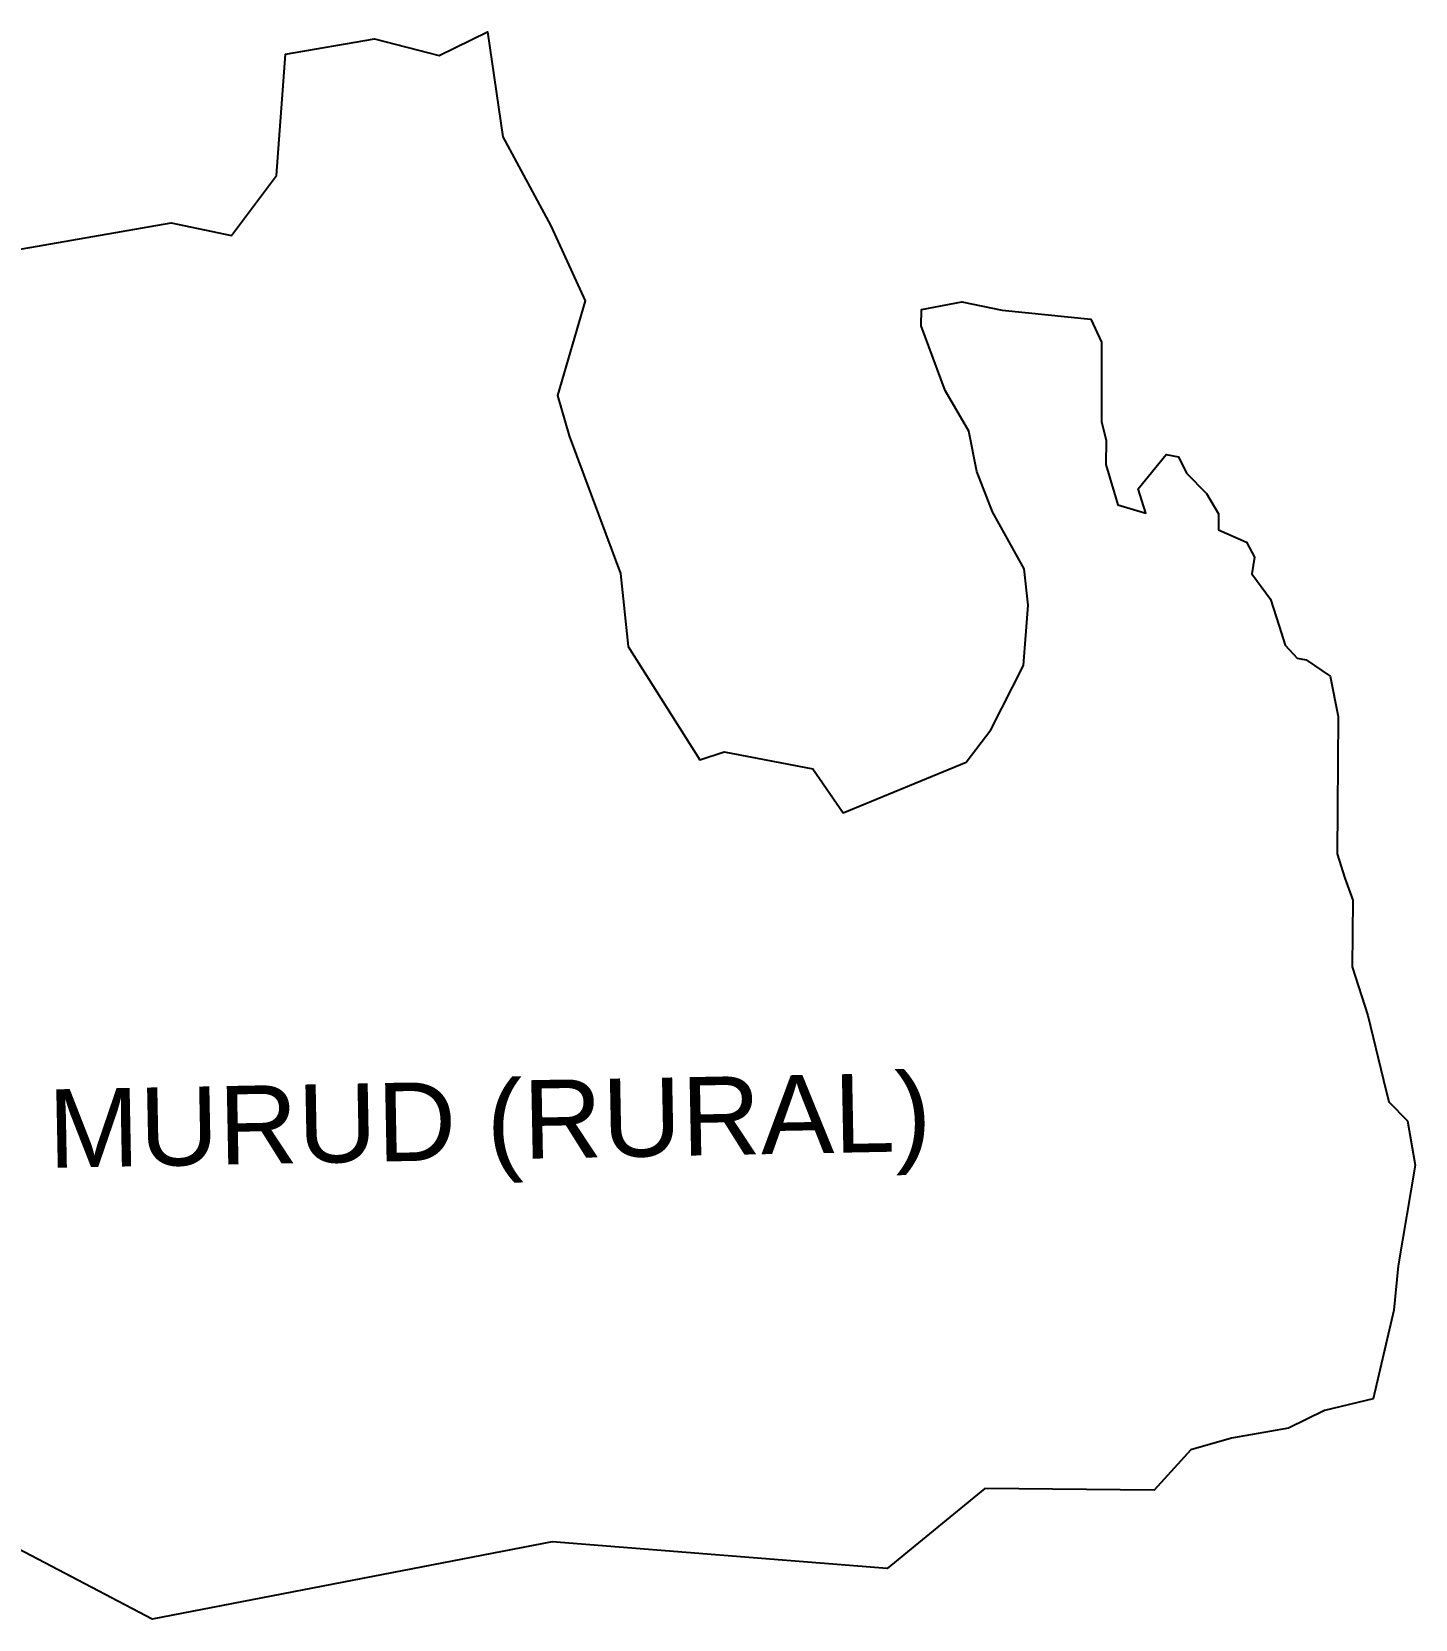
# Model space of a CAD drawing. Header units: metres. Extents: x 282477 to 285870, y 2028103 to 2030303.
# Drawn here: x 283954 to 285870, y 2028103 to 2030303 of the extents above; entities that cross this region are included whole.
import ezdxf

# ---------------------------------------------------------------- set-up
doc = ezdxf.new("R2010")
doc.units = ezdxf.units.M
doc.layers.add('VILLAGE BOUNDRY', color=10, linetype='Continuous')
doc.layers.add('VILLAGE NAME', color=250, linetype='Continuous')
doc.styles.get("Standard").update_dxf_attribs({"font": 'simplex.shx'})

msp = doc.modelspace()

# ---------------------------------------------------------------- linework, layer by layer
at = {"layer": 'VILLAGE BOUNDRY', "flags": 128}
msp.add_lwpolyline([(283900.3, 2029994.9), (284146.8, 2030037.7), (284230.5, 2030020.3), (284292.7, 2030103.7), (284305.2, 2030271.4), (284428.5, 2030292.8), (284517.8, 2030269.7), (284585.1, 2030302.7), (284606.4, 2030157.1), (284672.5, 2030033.5), (284720.3, 2029929.6), (284681.8, 2029798.6), (284698.1, 2029742.5), (284769.3, 2029551.8), (284779.7, 2029451), (284879.1, 2029293.6), (284912.8, 2029304.6), (285035.6, 2029281.2), (285077.5, 2029220.5), (285248.2, 2029290.7), (285282.1, 2029335.2), (285327.6, 2029424.3), (285333.8, 2029508.1), (285328.6, 2029558.5), (285284.5, 2029637.2), (285262.6, 2029693.3), (285251.9, 2029749.3), (285218.8, 2029805.5), (285185.9, 2029895.2), (285186.1, 2029917.6), (285242.1, 2029928.3), (285297.9, 2029916.7), (285420.7, 2029904.5), (285435.4, 2029872.6), (285435.7, 2029761.9), (285441.9, 2029736.6), (285441.7, 2029703), (285458, 2029647), (285497, 2029635.5), (285486.1, 2029669.1), (285525.3, 2029716.7), (285542.4, 2029713.4), (285553.4, 2029690.9), (285581.2, 2029662.8), (285597.7, 2029634.7), (285597.5, 2029612.3), (285636.5, 2029595.2), (285647.6, 2029574.8), (285644, 2029551.5), (285669.8, 2029516.3), (285681.7, 2029479), (285690.1, 2029452.7), (285706.5, 2029434.7), (285719.1, 2029432.4), (285752.5, 2029409.7), (285763.3, 2029353.7), (285761.8, 2029163.6), (285772.7, 2029129.9), (285783.6, 2029099.1), (285782.9, 2029006.8), (285804.7, 2028939.5), (285826.4, 2028849.9), (285833.6, 2028820), (285859.5, 2028793.7), (285870.2, 2028732.1), (285846.7, 2028592.4), (285840.6, 2028530.9), (285811.7, 2028408.1), (285744.4, 2028391.9), (285694.6, 2028367.5), (285615.5, 2028353.8), (285559.4, 2028337.4), (285508.7, 2028281.9), (285273.8, 2028283.8), (285138.6, 2028173), (284674.7, 2028210.2), (284120.2, 2028102.8), (283664, 2028342.4)], dxfattribs=at)

# ---------------------------------------------------------------- texts
at = {"layer": 'VILLAGE NAME', "insert": (283975.1, 2028836.9), "char_height": 108.748, "attachment_point": 1, "rotation": 1.1028}
msp.add_mtext_dynamic_manual_height_columns('{\\fArial|b0|i0|c0|p34;MURUD (RURAL)}', width=1688.823, gutter_width=543.7, heights=[0], dxfattribs=at)

doc.saveas('drawing.dxf')
